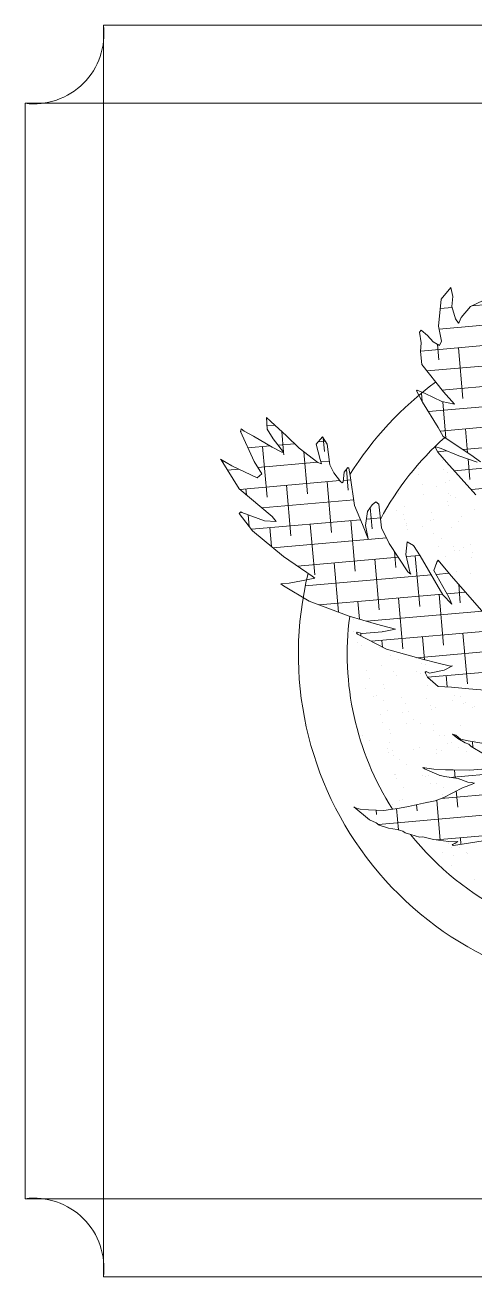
# Model space of a CAD drawing. Header units: millimetres. Extents: x 17881 to 17967.7, y 16873.1 to 16901.1.
# Drawn here: x 17964.66 to 17964.875, y 16879.867 to 16880.467 of the extents above; entities that cross this region are included whole.
import ezdxf

# ---------------------------------------------------------------- set-up
doc = ezdxf.new("R2010")
doc.units = ezdxf.units.MM
doc.layers.add('A-FURN', color=9, linetype='Continuous', lineweight=18)

msp = doc.modelspace()

# ---------------------------------------------------------------- linework, layer by layer
at = {"layer": 'A-FURN'}
for p, q in [((17964.69735, 16880.46738), (17964.69735, 16879.86738)), ((17965.22235, 16880.46738), (17964.69735, 16880.46738)), ((17965.25985, 16880.42988), (17964.65985, 16880.42988)), ((17964.65985, 16880.42988), (17964.65985, 16879.90488)), ((17964.65985, 16879.90488), (17965.25985, 16879.90488)), ((17964.69735, 16879.86738), (17965.22235, 16879.86738))]:
    msp.add_line(p, q, dxfattribs=at)
at = {"layer": 'A-FURN', "color": 252}
for p, q in [((17964.85902, 16880.33598), (17964.86378, 16880.34165)), ((17964.86378, 16880.34165), (17964.86471, 16880.33725)), ((17964.85777, 16880.32313), (17964.85902, 16880.33598)), ((17964.86471, 16880.33725), (17964.86416, 16880.33247)), ((17964.87308, 16880.33244), (17964.87925, 16880.33531)), ((17964.89406, 16880.33462), (17964.874, 16880.33286)), ((17964.86429, 16880.33201), (17964.85859, 16880.33151)), ((17964.86416, 16880.33247), (17964.86588, 16880.3266)), ((17964.86872, 16880.32724), (17964.87308, 16880.33244)), ((17964.8592, 16880.31589), (17964.85777, 16880.32313)), ((17964.89044, 16880.32451), (17964.85806, 16880.32168)), ((17964.86588, 16880.3266), (17964.86734, 16880.32456)), ((17964.86734, 16880.32456), (17964.86774, 16880.32504)), ((17964.86774, 16880.32504), (17964.86872, 16880.32724)), ((17964.84872, 16880.32026), (17964.84951, 16880.3212)), ((17964.84959, 16880.3151), (17964.84872, 16880.32026)), ((17964.8498, 16880.32096), (17964.84927, 16880.32091)), ((17964.84951, 16880.3212), (17964.85256, 16880.31864)), ((17964.85256, 16880.31864), (17964.85521, 16880.31561)), ((17964.84927, 16880.31093), (17964.84959, 16880.3151)), ((17964.84978, 16880.30467), (17964.84927, 16880.31093)), ((17964.89305, 16880.31496), (17964.84928, 16880.31113)), ((17964.85521, 16880.31561), (17964.85832, 16880.31381)), ((17964.8574, 16880.31434), (17964.85805, 16880.307)), ((17964.85832, 16880.31381), (17964.8592, 16880.31589)), ((17964.86733, 16880.31271), (17964.86946, 16880.28842)), ((17964.86013, 16880.29155), (17964.84978, 16880.30467)), ((17964.90201, 16880.30595), (17964.8522, 16880.30159)), ((17964.84728, 16880.29206), (17964.84758, 16880.29241)), ((17964.8502, 16880.28659), (17964.84728, 16880.29206)), ((17964.84758, 16880.29241), (17964.85142, 16880.2908)), ((17964.90254, 16880.29621), (17964.85943, 16880.29244)), ((17964.84966, 16880.29094), (17964.85001, 16880.28694)), ((17964.85766, 16880.2745), (17964.8502, 16880.28659)), ((17964.85142, 16880.2908), (17964.85942, 16880.28691)), ((17964.91467, 16880.28748), (17964.85298, 16880.28209)), ((17964.85942, 16880.28691), (17964.86554, 16880.2856)), ((17964.85981, 16880.28683), (17964.86134, 16880.2694)), ((17964.86554, 16880.2856), (17964.86013, 16880.29155)), ((17964.77538, 16880.2793), (17964.77758, 16880.27745)), ((17964.77585, 16880.27366), (17964.77538, 16880.2793)), ((17964.77947, 16880.27566), (17964.77571, 16880.27533)), ((17964.77758, 16880.27745), (17964.78498, 16880.27044)), ((17964.86012, 16880.27021), (17964.85766, 16880.2745)), ((17964.92891, 16880.27894), (17964.85864, 16880.2728)), ((17964.76306, 16880.27252), (17964.76334, 16880.27389)), ((17964.76954, 16880.25822), (17964.76306, 16880.27252)), ((17964.76315, 16880.27296), (17964.76322, 16880.27216)), ((17964.76334, 16880.27389), (17964.7647, 16880.27275)), ((17964.7647, 16880.27275), (17964.76929, 16880.27031)), ((17964.76929, 16880.27031), (17964.77817, 16880.26507)), ((17964.77866, 16880.2691), (17964.77585, 16880.27366)), ((17964.78367, 16880.26268), (17964.77866, 16880.2691)), ((17964.78276, 16880.27254), (17964.78362, 16880.26274)), ((17964.78498, 16880.27044), (17964.79102, 16880.26456)), ((17964.79928, 16880.26649), (17964.80225, 16880.27004)), ((17964.80225, 16880.27004), (17964.80451, 16880.26654)), ((17964.8026, 16880.26949), (17964.80317, 16880.26305)), ((17964.87324, 16880.26142), (17964.86012, 16880.27021)), ((17964.87073, 16880.27385), (17964.87173, 16880.26243)), ((17964.77717, 16880.26567), (17964.76658, 16880.26474)), ((17964.7736, 16880.26536), (17964.77573, 16880.24107)), ((17964.77817, 16880.26507), (17964.78276, 16880.26263)), ((17964.78883, 16880.26669), (17964.78107, 16880.26601)), ((17964.78276, 16880.26263), (17964.78367, 16880.26268)), ((17964.78363, 16880.26268), (17964.78374, 16880.26135)), ((17964.79102, 16880.26456), (17964.80005, 16880.25779)), ((17964.7934, 16880.26278), (17964.79515, 16880.24277)), ((17964.80114, 16880.25909), (17964.79928, 16880.26649)), ((17964.80358, 16880.26798), (17964.80028, 16880.26769)), ((17964.80451, 16880.26654), (17964.80573, 16880.25665)), ((17964.85757, 16880.26269), (17964.85606, 16880.26537)), ((17964.85606, 16880.26537), (17964.85905, 16880.26446)), ((17964.86187, 16880.26329), (17964.85745, 16880.2629)), ((17964.86161, 16880.25788), (17964.85757, 16880.26269)), ((17964.85905, 16880.26446), (17964.86761, 16880.26091)), ((17964.9146, 16880.2679), (17964.86946, 16880.26396)), ((17964.7534, 16880.25928), (17964.75883, 16880.25613)), ((17964.75373, 16880.259), (17964.7534, 16880.25928)), ((17964.76232, 16880.24515), (17964.75373, 16880.259)), ((17964.75462, 16880.25857), (17964.75473, 16880.2574)), ((17964.75883, 16880.25613), (17964.77101, 16880.25035)), ((17964.77323, 16880.25231), (17964.76954, 16880.25822)), ((17964.79994, 16880.25787), (17964.77132, 16880.25537)), ((17964.80005, 16880.25779), (17964.80181, 16880.25712)), ((17964.80181, 16880.25712), (17964.80114, 16880.25909)), ((17964.80552, 16880.25836), (17964.80151, 16880.25801)), ((17964.80573, 16880.25665), (17964.80769, 16880.25279)), ((17964.85962, 16880.25872), (17964.85962, 16880.25872)), ((17964.87565, 16880.24228), (17964.86161, 16880.25788)), ((17964.93233, 16880.25967), (17964.86529, 16880.2538)), ((17964.86761, 16880.26091), (17964.8764, 16880.25796)), ((17964.87199, 16880.25944), (17964.87286, 16880.24957)), ((17964.87794, 16880.25808), (17964.87324, 16880.26142)), ((17964.76213, 16880.25457), (17964.75677, 16880.2541)), ((17964.77101, 16880.25035), (17964.77323, 16880.25231)), ((17964.80769, 16880.25279), (17964.81089, 16880.24869)), ((17964.81214, 16880.24845), (17964.81258, 16880.25311)), ((17964.81258, 16880.25311), (17964.81447, 16880.25536)), ((17964.81371, 16880.25445), (17964.81458, 16880.24447)), ((17964.81447, 16880.25536), (17964.81481, 16880.25507)), ((17964.81481, 16880.25507), (17964.81552, 16880.25145)), ((17964.81552, 16880.25145), (17964.81767, 16880.23716)), ((17964.84802, 16880.2521), (17964.84802, 16880.2521)), ((17964.84814, 16880.2547), (17964.84814, 16880.2547)), ((17964.85999, 16880.25419), (17964.85999, 16880.25419)), ((17964.86213, 16880.25297), (17964.86213, 16880.25297)), ((17964.77824, 16880.23179), (17964.76232, 16880.24515)), ((17964.81064, 16880.24902), (17964.7627, 16880.24483)), ((17964.76559, 16880.24508), (17964.76584, 16880.24219)), ((17964.78502, 16880.24678), (17964.78714, 16880.2225)), ((17964.80444, 16880.24848), (17964.80657, 16880.2242)), ((17964.81089, 16880.24869), (17964.81174, 16880.24798)), ((17964.81174, 16880.24798), (17964.81214, 16880.24845)), ((17964.81582, 16880.24948), (17964.81221, 16880.24916)), ((17964.85018, 16880.24735), (17964.85018, 16880.24735)), ((17964.85704, 16880.24636), (17964.85704, 16880.24636)), ((17964.861, 16880.24828), (17964.861, 16880.24828)), ((17964.8633, 16880.24925), (17964.8633, 16880.24925)), ((17964.92014, 16880.24881), (17964.87345, 16880.24473)), ((17964.81727, 16880.23982), (17964.77327, 16880.23597)), ((17964.82599, 16880.23744), (17964.82781, 16880.23893)), ((17964.82781, 16880.23893), (17964.82917, 16880.23779)), ((17964.83886, 16880.24287), (17964.83886, 16880.24287)), ((17964.8507, 16880.24236), (17964.8507, 16880.24236)), ((17964.8622, 16880.23915), (17964.8622, 16880.23915)), ((17964.86243, 16880.24292), (17964.86243, 16880.24292)), ((17964.86337, 16880.2418), (17964.86337, 16880.2418)), ((17964.86588, 16880.24072), (17964.86588, 16880.24072)), ((17964.7624, 16880.2332), (17964.76319, 16880.23415)), ((17964.7688, 16880.22501), (17964.7624, 16880.2332)), ((17964.76319, 16880.23415), (17964.7637, 16880.23372)), ((17964.7637, 16880.23372), (17964.77448, 16880.22971)), ((17964.76668, 16880.23261), (17964.76716, 16880.22711)), ((17964.81767, 16880.23716), (17964.82147, 16880.22793)), ((17964.82289, 16880.22755), (17964.82385, 16880.2342)), ((17964.82385, 16880.2342), (17964.82599, 16880.23744)), ((17964.8251, 16880.2361), (17964.82599, 16880.2259)), ((17964.82917, 16880.23779), (17964.83055, 16880.22636)), ((17964.83771, 16880.23493), (17964.83771, 16880.23493)), ((17964.84116, 16880.23273), (17964.84116, 16880.23273)), ((17964.84146, 16880.23661), (17964.84146, 16880.23661)), ((17964.8544, 16880.23396), (17964.8544, 16880.23396)), ((17964.86245, 16880.23722), (17964.86245, 16880.23722)), ((17964.8749, 16880.23498), (17964.8749, 16880.23498)), ((17964.8205, 16880.23031), (17964.76823, 16880.22574)), ((17964.77448, 16880.22971), (17964.78005, 16880.22947)), ((17964.777, 16880.2265), (17964.77779, 16880.21747)), ((17964.78005, 16880.22947), (17964.77824, 16880.23179)), ((17964.79643, 16880.2282), (17964.79855, 16880.20392)), ((17964.81585, 16880.2299), (17964.81798, 16880.20562)), ((17964.82147, 16880.22793), (17964.8242, 16880.22121)), ((17964.8242, 16880.22121), (17964.82289, 16880.22755)), ((17964.82997, 16880.23114), (17964.82332, 16880.23056)), ((17964.83055, 16880.22636), (17964.83412, 16880.21893)), ((17964.84142, 16880.23053), (17964.84142, 16880.23053)), ((17964.84245, 16880.22834), (17964.84245, 16880.22834)), ((17964.84266, 16880.22748), (17964.84266, 16880.22748)), ((17964.85017, 16880.22699), (17964.85017, 16880.22699)), ((17964.85408, 16880.22998), (17964.85408, 16880.22998)), ((17964.85557, 16880.23024), (17964.85557, 16880.23024)), ((17964.86383, 16880.22678), (17964.86383, 16880.22678)), ((17964.86733, 16880.2294), (17964.86733, 16880.2294)), ((17964.86881, 16880.23177), (17964.86881, 16880.23177)), ((17964.78354, 16880.21265), (17964.7688, 16880.22501)), ((17964.83284, 16880.2216), (17964.77853, 16880.21685)), ((17964.84292, 16880.22555), (17964.84292, 16880.22555)), ((17964.85557, 16880.22355), (17964.85557, 16880.22355)), ((17964.85902, 16880.22135), (17964.85902, 16880.22135)), ((17964.83412, 16880.21893), (17964.84318, 16880.20529)), ((17964.83673, 16880.215), (17964.8374, 16880.20732)), ((17964.8421, 16880.21365), (17964.84283, 16880.21968)), ((17964.84283, 16880.21968), (17964.84577, 16880.21802)), ((17964.84577, 16880.21802), (17964.84908, 16880.21302)), ((17964.85805, 16880.21757), (17964.85805, 16880.21757)), ((17964.86503, 16880.21765), (17964.86503, 16880.21765)), ((17964.86528, 16880.21572), (17964.86528, 16880.21572)), ((17964.86803, 16880.21561), (17964.86803, 16880.21561)), ((17964.86989, 16880.21705), (17964.86989, 16880.21705)), ((17964.87303, 16880.21838), (17964.87303, 16880.21838)), ((17964.87421, 16880.21466), (17964.87421, 16880.21466)), ((17964.79733, 16880.20329), (17964.78354, 16880.21265)), ((17964.83852, 16880.21231), (17964.79025, 16880.20809)), ((17964.80784, 16880.20963), (17964.80991, 16880.18596)), ((17964.82727, 16880.21133), (17964.82939, 16880.18705)), ((17964.84408, 16880.20534), (17964.8421, 16880.21365)), ((17964.84895, 16880.21322), (17964.84234, 16880.21265)), ((17964.84669, 16880.21303), (17964.84882, 16880.18875)), ((17964.84908, 16880.21302), (17964.85991, 16880.19428)), ((17964.85557, 16880.20597), (17964.85697, 16880.21003)), ((17964.85679, 16880.20951), (17964.85683, 16880.20902)), ((17964.85697, 16880.21003), (17964.85766, 16880.21086)), ((17964.85766, 16880.21086), (17964.86385, 16880.20345)), ((17964.86108, 16880.21276), (17964.86108, 16880.21276)), ((17964.87343, 16880.21218), (17964.87343, 16880.21218)), ((17964.7922, 16880.20095), (17964.79852, 16880.20229)), ((17964.85434, 16880.20391), (17964.79404, 16880.19863)), ((17964.79852, 16880.20229), (17964.79733, 16880.20329)), ((17964.84318, 16880.20529), (17964.84453, 16880.20416)), ((17964.84331, 16880.20762), (17964.84331, 16880.20762)), ((17964.84453, 16880.20416), (17964.84408, 16880.20534)), ((17964.8628, 16880.19325), (17964.85557, 16880.20597)), ((17964.86285, 16880.20465), (17964.85663, 16880.20411)), ((17964.86385, 16880.20345), (17964.87861, 16880.18664)), ((17964.86666, 16880.20528), (17964.86666, 16880.20528)), ((17964.87327, 16880.20467), (17964.87327, 16880.20467)), ((17964.78235, 16880.19954), (17964.78634, 16880.19982)), ((17964.78354, 16880.19855), (17964.78235, 16880.19954)), ((17964.79587, 16880.19122), (17964.78354, 16880.19855)), ((17964.78634, 16880.19982), (17964.7922, 16880.20095)), ((17964.86747, 16880.19933), (17964.86824, 16880.19044)), ((17964.81497, 16880.18406), (17964.79587, 16880.19122)), ((17964.85972, 16880.19459), (17964.80066, 16880.18943)), ((17964.81925, 16880.19105), (17964.81999, 16880.1826)), ((17964.83868, 16880.19275), (17964.8408, 16880.16847)), ((17964.85811, 16880.19445), (17964.86023, 16880.17017)), ((17964.85991, 16880.19428), (17964.86425, 16880.18982)), ((17964.87078, 16880.19556), (17964.86193, 16880.19479)), ((17964.86425, 16880.18982), (17964.8628, 16880.19325)), ((17964.82819, 16880.18021), (17964.81497, 16880.18406)), ((17964.8788, 16880.18647), (17964.82334, 16880.18162)), ((17964.81695, 16880.18266), (17964.81695, 16880.18266)), ((17964.90294, 16880.1788), (17964.82556, 16880.17203)), ((17964.83721, 16880.17788), (17964.82819, 16880.18021)), ((17964.81711, 16880.17683), (17964.81711, 16880.17683)), ((17964.81849, 16880.17587), (17964.81888, 16880.17634)), ((17964.81899, 16880.17544), (17964.81849, 16880.17587)), ((17964.81888, 16880.17634), (17964.82127, 16880.17575)), ((17964.83286, 16880.16824), (17964.81899, 16880.17544)), ((17964.82058, 16880.17592), (17964.8207, 16880.17456)), ((17964.82127, 16880.17575), (17964.83088, 16880.17654)), ((17964.83067, 16880.17248), (17964.83095, 16880.16923)), ((17964.83088, 16880.17654), (17964.83721, 16880.17788)), ((17964.83121, 16880.17693), (17964.83121, 16880.17693)), ((17964.85009, 16880.17418), (17964.85105, 16880.16317)), ((17964.86952, 16880.17588), (17964.87164, 16880.15159)), ((17964.81926, 16880.17131), (17964.81926, 16880.17131)), ((17964.82091, 16880.17025), (17964.82091, 16880.17025)), ((17964.82958, 16880.16889), (17964.82958, 16880.16889)), ((17964.85016, 16880.16339), (17964.83286, 16880.16824)), ((17964.92307, 16880.17077), (17964.84743, 16880.16416)), ((17964.83042, 16880.16044), (17964.83042, 16880.16044)), ((17964.83498, 16880.16545), (17964.83498, 16880.16545)), ((17964.83843, 16880.16325), (17964.83843, 16880.16325)), ((17964.84985, 16880.16135), (17964.84985, 16880.16135)), ((17964.85759, 16880.16159), (17964.85016, 16880.16339)), ((17964.85116, 16880.16299), (17964.85116, 16880.16299)), ((17964.85141, 16880.16105), (17964.85141, 16880.16105)), ((17964.9213, 16880.16083), (17964.85247, 16880.15481)), ((17964.86361, 16880.16016), (17964.85759, 16880.16159)), ((17964.86058, 16880.15827), (17964.86451, 16880.16021)), ((17964.86451, 16880.16021), (17964.86361, 16880.16016)), ((17964.82347, 16880.15791), (17964.82347, 16880.15791)), ((17964.82348, 16880.15792), (17964.82348, 16880.15792)), ((17964.82465, 16880.1542), (17964.82465, 16880.1542)), ((17964.83613, 16880.15735), (17964.83613, 16880.15735)), ((17964.8379, 16880.15573), (17964.8379, 16880.15573)), ((17964.84744, 16880.15751), (17964.84744, 16880.15751)), ((17964.84938, 16880.15678), (17964.84938, 16880.15678)), ((17964.85102, 16880.15763), (17964.85102, 16880.15763)), ((17964.85147, 16880.15705), (17964.85187, 16880.15752)), ((17964.85247, 16880.1548), (17964.85147, 16880.15705)), ((17964.85158, 16880.15718), (17964.85162, 16880.15673)), ((17964.85187, 16880.15752), (17964.85352, 16880.15674)), ((17964.85772, 16880.1504), (17964.85247, 16880.1548)), ((17964.85284, 16880.15407), (17964.85284, 16880.15407)), ((17964.85352, 16880.15674), (17964.86058, 16880.15827)), ((17964.8615, 16880.1556), (17964.86198, 16880.15019)), ((17964.82272, 16880.14952), (17964.82272, 16880.14952)), ((17964.83162, 16880.15132), (17964.83162, 16880.15132)), ((17964.83188, 16880.14938), (17964.83188, 16880.14938)), ((17964.85278, 16880.15061), (17964.85278, 16880.15061)), ((17964.8641, 16880.15008), (17964.85772, 16880.1504)), ((17964.87232, 16880.14922), (17964.8641, 16880.15008)), ((17964.87994, 16880.14867), (17964.87232, 16880.14922)), ((17964.82685, 16880.14552), (17964.82685, 16880.14552)), ((17964.82811, 16880.14608), (17964.82811, 16880.14608)), ((17964.83157, 16880.14388), (17964.83157, 16880.14388)), ((17964.8401, 16880.14495), (17964.8401, 16880.14495)), ((17964.84212, 16880.14234), (17964.84212, 16880.14234)), ((17964.85194, 16880.14443), (17964.85194, 16880.14443)), ((17964.8646, 16880.14388), (17964.8646, 16880.14388)), ((17964.8653, 16880.14613), (17964.8653, 16880.14613)), ((17964.86848, 16880.14577), (17964.86848, 16880.14577)), ((17964.86966, 16880.14205), (17964.86966, 16880.14205)), ((17964.8707, 16880.14269), (17964.8707, 16880.14269)), ((17964.83017, 16880.13671), (17964.83017, 16880.13671)), ((17964.83325, 16880.13894), (17964.83325, 16880.13894)), ((17964.84058, 16880.13814), (17964.84058, 16880.13814)), ((17964.84329, 16880.13862), (17964.84329, 16880.13862)), ((17964.85399, 16880.14149), (17964.85399, 16880.14149)), ((17964.85424, 16880.13955), (17964.85424, 16880.13955)), ((17964.85653, 16880.14015), (17964.85653, 16880.14015)), ((17964.87415, 16880.14049), (17964.87415, 16880.14049)), ((17964.87515, 16880.14079), (17964.87515, 16880.14079)), ((17964.83081, 16880.13312), (17964.83081, 16880.13312)), ((17964.84266, 16880.1326), (17964.84266, 16880.1326)), ((17964.84597, 16880.1347), (17964.84597, 16880.1347)), ((17964.84943, 16880.1325), (17964.84943, 16880.1325)), ((17964.85532, 16880.13205), (17964.85532, 16880.13205)), ((17964.86857, 16880.13147), (17964.86857, 16880.13147)), ((17964.82125, 16880.12671), (17964.82125, 16880.12671)), ((17964.8247, 16880.12451), (17964.8247, 16880.12451)), ((17964.83445, 16880.12982), (17964.83445, 16880.12982)), ((17964.83471, 16880.12788), (17964.83471, 16880.12788)), ((17964.85561, 16880.12912), (17964.85561, 16880.12912)), ((17964.85844, 16880.12676), (17964.85844, 16880.12676)), ((17964.86075, 16880.12676), (17964.86075, 16880.12676)), ((17964.86708, 16880.12543), (17964.86454, 16880.12756)), ((17964.86454, 16880.12756), (17964.86612, 16880.12704)), ((17964.86655, 16880.12668), (17964.86568, 16880.1266)), ((17964.86612, 16880.12704), (17964.86833, 16880.12519)), ((17964.87053, 16880.12334), (17964.86708, 16880.12543)), ((17964.86833, 16880.12519), (17964.87196, 16880.12436)), ((17964.87196, 16880.12436), (17964.87854, 16880.12326)), ((17964.87406, 16880.12401), (17964.8743, 16880.12118)), ((17964.87517, 16880.12457), (17964.87517, 16880.12457)), ((17964.82153, 16880.12129), (17964.82153, 16880.12129)), ((17964.83337, 16880.12077), (17964.83337, 16880.12077)), ((17964.83371, 16880.11877), (17964.83371, 16880.11877)), ((17964.83439, 16880.12332), (17964.83439, 16880.12332)), ((17964.83556, 16880.11961), (17964.83556, 16880.11961)), ((17964.84603, 16880.12022), (17964.84603, 16880.12022)), ((17964.8488, 16880.12114), (17964.8488, 16880.12114)), ((17964.85682, 16880.11999), (17964.85682, 16880.11999)), ((17964.85707, 16880.11806), (17964.85707, 16880.11806)), ((17964.85928, 16880.11964), (17964.85928, 16880.11964)), ((17964.86193, 16880.12304), (17964.86193, 16880.12304)), ((17964.86383, 16880.12333), (17964.86383, 16880.12333)), ((17964.86729, 16880.12113), (17964.86729, 16880.12113)), ((17964.87228, 16880.12268), (17964.87053, 16880.12334)), ((17964.87113, 16880.11912), (17964.87113, 16880.11912)), ((17964.87346, 16880.12168), (17964.87228, 16880.12268)), ((17964.87941, 16880.1181), (17964.87346, 16880.12168)), ((17964.83608, 16880.11744), (17964.83608, 16880.11744)), ((17964.83911, 16880.11534), (17964.83911, 16880.11534)), ((17964.84256, 16880.11314), (17964.84256, 16880.11314)), ((17964.93776, 16880.11334), (17964.86328, 16880.10682)), ((17964.83675, 16880.10839), (17964.83675, 16880.10839)), ((17964.83728, 16880.10832), (17964.83728, 16880.10832)), ((17964.83754, 16880.10639), (17964.83754, 16880.10639)), ((17964.85, 16880.10781), (17964.85, 16880.10781)), ((17964.8511, 16880.11085), (17964.85025, 16880.11156)), ((17964.85025, 16880.11156), (17964.8523, 16880.11125)), ((17964.85817, 16880.10793), (17964.8511, 16880.11085)), ((17964.85157, 16880.10739), (17964.85157, 16880.10739)), ((17964.8523, 16880.11125), (17964.85559, 16880.1107)), ((17964.85302, 16880.10774), (17964.85302, 16880.10774)), ((17964.85559, 16880.1107), (17964.86116, 16880.11046)), ((17964.86073, 16880.1072), (17964.85817, 16880.10793)), ((17964.85845, 16880.10762), (17964.85845, 16880.10762)), ((17964.86715, 16880.10624), (17964.86073, 16880.1072)), ((17964.86116, 16880.11046), (17964.86485, 16880.11039)), ((17964.86485, 16880.11039), (17964.87287, 16880.11031)), ((17964.86546, 16880.11038), (17964.8658, 16880.10644)), ((17964.87179, 16880.10456), (17964.86715, 16880.10624)), ((17964.87287, 16880.11031), (17964.87849, 16880.11082)), ((17964.84107, 16880.10212), (17964.84107, 16880.10212)), ((17964.8542, 16880.10403), (17964.8542, 16880.10403)), ((17964.85697, 16880.10396), (17964.85697, 16880.10396)), ((17964.91986, 16880.10198), (17964.85905, 16880.09666)), ((17964.86042, 16880.10176), (17964.86042, 16880.10176)), ((17964.86465, 16880.09948), (17964.86961, 16880.10196)), ((17964.86634, 16880.10033), (17964.86703, 16880.09247)), ((17964.86744, 16880.10556), (17964.86744, 16880.10556)), ((17964.86961, 16880.10196), (17964.87155, 16880.10255)), ((17964.87155, 16880.10255), (17964.87509, 16880.10401)), ((17964.87367, 16880.10439), (17964.87179, 16880.10456)), ((17964.87509, 16880.10401), (17964.87367, 16880.10439)), ((17964.83891, 16880.09595), (17964.83891, 16880.09595)), ((17964.84071, 16880.09598), (17964.84071, 16880.09598)), ((17964.8435, 16880.09286), (17964.85056, 16880.09439)), ((17964.85056, 16880.09439), (17964.85615, 16880.09554)), ((17964.85256, 16880.09547), (17964.85256, 16880.09547)), ((17964.85615, 16880.09554), (17964.86042, 16880.09719)), ((17964.85694, 16880.09585), (17964.85863, 16880.0766)), ((17964.85965, 16880.09849), (17964.85965, 16880.09849)), ((17964.86042, 16880.09719), (17964.86465, 16880.09948)), ((17964.8248, 16880.0864), (17964.81735, 16880.09265)), ((17964.81735, 16880.09265), (17964.81786, 16880.09222)), ((17964.81786, 16880.09222), (17964.82025, 16880.09163)), ((17964.81812, 16880.09216), (17964.81813, 16880.09199)), ((17964.82025, 16880.09163), (17964.82428, 16880.09127)), ((17964.82428, 16880.09127), (17964.83156, 16880.091)), ((17964.828, 16880.09113), (17964.82818, 16880.08907)), ((17964.91298, 16880.09159), (17964.82904, 16880.08425)), ((17964.83156, 16880.091), (17964.83912, 16880.0921)), ((17964.8357, 16880.09377), (17964.8357, 16880.09377)), ((17964.83772, 16880.0919), (17964.8386, 16880.08173)), ((17964.83912, 16880.0921), (17964.8435, 16880.09286)), ((17964.84735, 16880.09369), (17964.8476, 16880.09077)), ((17964.82804, 16880.08509), (17964.8248, 16880.0864)), ((17964.82939, 16880.08395), (17964.82804, 16880.08509)), ((17964.83387, 16880.08241), (17964.82939, 16880.08395)), ((17964.83807, 16880.08191), (17964.83387, 16880.08241)), ((17964.83965, 16880.08139), (17964.83807, 16880.08191)), ((17964.8408, 16880.08103), (17964.83965, 16880.08139)), ((17964.84181, 16880.08018), (17964.8408, 16880.08103)), ((17964.84464, 16880.07942), (17964.84181, 16880.08018)), ((17964.84878, 16880.07816), (17964.84464, 16880.07942)), ((17964.85032, 16880.07828), (17964.84878, 16880.07816)), ((17964.85536, 16880.07707), (17964.85032, 16880.07828)), ((17964.86259, 16880.07604), (17964.85536, 16880.07707)), ((17964.89341, 16880.08009), (17964.85667, 16880.07688)), ((17964.86537, 16880.07592), (17964.86259, 16880.07604)), ((17964.86701, 16880.07615), (17964.86537, 16880.07592)), ((17964.86558, 16880.07514), (17964.86701, 16880.07615)), ((17964.8683, 16880.0779), (17964.86858, 16880.07475)), ((17964.8843, 16880.07715), (17964.87309, 16880.07548)), ((17964.8599, 16880.07068), (17964.8599, 16880.07068)), ((17964.86273, 16880.07506), (17964.86273, 16880.07506)), ((17964.86393, 16880.07315), (17964.86393, 16880.07315)), ((17964.86428, 16880.07462), (17964.86558, 16880.07514)), ((17964.86479, 16880.07419), (17964.86428, 16880.07462)), ((17964.86706, 16880.0745), (17964.86479, 16880.07419)), ((17964.87309, 16880.07548), (17964.86706, 16880.0745)), ((17964.86797, 16880.07321), (17964.86797, 16880.07321)), ((17964.87142, 16880.07101), (17964.87142, 16880.07101)), ((17964.87175, 16880.07016), (17964.87175, 16880.07016)), ((17964.86411, 16880.06462), (17964.86411, 16880.06462)), ((17964.8651, 16880.06943), (17964.8651, 16880.06943)), ((17964.87512, 16880.05778), (17964.87512, 16880.05778))]:
    msp.add_line(p, q, dxfattribs=at)
at = {"layer": 'A-FURN'}
for centre, start, end in [((17964.66403, 16880.46321), 262.85944, 7.14056), ((17964.66403, 16879.87156), 352.85944, 97.14056)]:
    msp.add_arc(centre, 0.03359, start, end, dxfattribs=at)
at = {"layer": 'A-FURN', "color": 252}
for radius, start, end in [(0.16202, 126.46339, 147.93466), (0.13862, 131.51416, 152.25052), (0.16202, 166.18932, 271.14482), (0.13862, 172.52236, 212.42017), (0.13862, 218.57197, 268.73065)]:
    msp.add_arc((17964.95273, 16880.16593), radius, start, end, dxfattribs=at)

doc.saveas('drawing.dxf')
